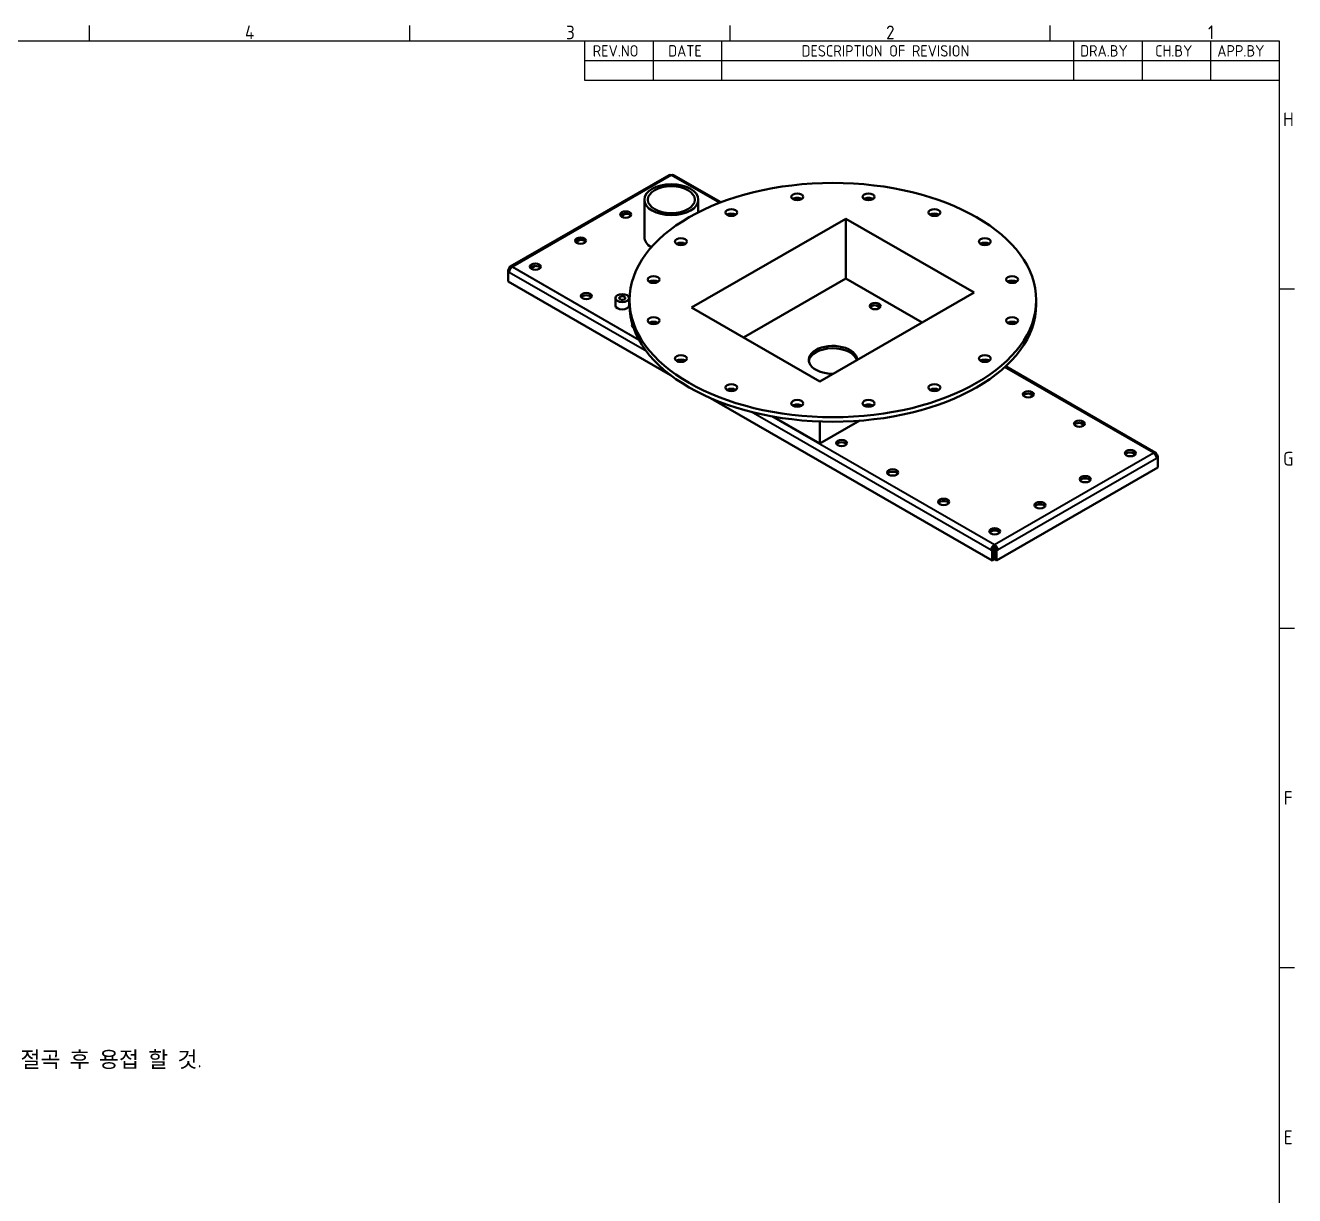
# Model space of a CAD drawing. Header units: millimetres. Extents: x 0 to 1682, y 0 to 1188.
# Drawn here: x 1093 to 1649, y 643 to 1155 of the extents above; entities that cross this region are included whole.
import ezdxf

# ---------------------------------------------------------------- set-up
doc = ezdxf.new("R2010")
doc.units = ezdxf.units.MM
doc.header["$LTSCALE"] = 2
doc.layers.get('0').update_dxf_attribs({"color": 3, "lineweight": 25})
for name, color, linetype, lineweight in [('가시적인 것(ISO)', 3, 'Continuous', 40), ('가시적인 좁은 것(ISO)', 3, 'Continuous', 35), ('경계(ISO)', 7, 'Continuous', 25), ('기호(ISO)', 5, 'Continuous', 25)]:
    doc.layers.add(name, color=color, linetype=linetype, lineweight=lineweight)
doc.styles.add('ISO Proportiona M2B', font='isocp.shx')
doc.styles.add('문자 텍스트_M2B', font='isocp.shx')
doc.styles.add('치수 텍스트_PSTEK_POSCO', font='isocp.shx')
doc.dimstyles.new('치수_PSTEK_POSCO$7', dxfattribs={"dimscale": 2, "dimtxt": 3.5, "dimasz": 2.5, "dimexe": 2, "dimexo": 2.5, "dimgap": 1, "dimtad": 1, "dimrnd": 1e-08, "dimdsep": 46, "dimtxsty": '치수 텍스트_PSTEK_POSCO', "dimcen": 0.09, "dimdle": 10, "dimclrd": 7, "dimclre": 7, "dimclrt": 2, "dimadec": 1, "dimazin": 2, "dimtfac": 1, "dimtmove": 0, "dimatfit": 3, "dimfxl": 0, "dimtolj": 1, "dimlwd": -1, "dimlwe": -1, "dimarcsym": 0})

# ---------------------------------------------------------------- blocks, each defined once
blk = doc.blocks.new('경계 Default Border')
at = {"layer": '경계(ISO)'}
for p, q in [((560.67, 574), (560.67, 577.4)), ((630.75, 574), (630.75, 577.4)), ((700.83, 574), (700.83, 577.4)), ((770.92, 574), (770.92, 577.4)), ((821, 519.75), (824.4, 519.75)), ((821, 445.5), (824.4, 445.5)), ((821, 371.25), (824.4, 371.25))]:
    blk.add_line(p, q, dxfattribs=at)
at = {"layer": '경계(ISO)', "flags": 128}
blk.add_lwpolyline([(20, 20), (20, 574), (821, 574), (821, 20), (20, 20)], dxfattribs=at)
at = {"layer": '경계(ISO)', "color": 2, "char_height": 3, "attachment_point": 7, "style": '문자 텍스트_M2B'}
for s, insert in [('4', (594.68, 574.4)), ('3', (664.96, 574.37)), ('2', (735, 574.37)), ('1', (805.44, 574.4)), ('H', (821.88, 555.37)), ('G', (821.88, 481.1)), ('F', (822.04, 406.87)), ('E', (822.04, 332.6))]:
    blk.add_mtext(s, dxfattribs=dict(at, insert=insert))

msp = doc.modelspace()

# ---------------------------------------------------------------- linework, layer by layer
at = {"layer": '가시적인 것(ISO)'}
for p, q in [((1374.979, 1089.331), (1305.399, 1049.263)), ((1397.7, 1077.396), (1376.975, 1089.331)), ((1364.177, 1062.195), (1364.177, 1078.546)), ((1387.777, 1073.024), (1387.777, 1078.546)), ((1355.92, 1072.383), (1354.027, 1071.293)), ((1384.858, 1031.349), (1452.344, 1070.212)), ((1452.344, 1070.212), (1508.517, 1037.864)), ((1452.344, 1044.05), (1452.344, 1070.212)), ((1336.121, 1060.982), (1334.228, 1059.892)), ((1304.494, 1048.062), (1304.983, 1048.344)), ((1305.182, 1047.666), (1304.494, 1048.062)), ((1304.494, 1048.062), (1304.494, 1046.997)), ((1305.07, 1047.329), (1304.494, 1046.997)), ((1304.983, 1046.715), (1304.494, 1046.997)), ((1304.494, 1046.997), (1304.494, 1042.746)), ((1304.983, 1048.344), (1305.395, 1048.107)), ((1316.322, 1049.58), (1314.429, 1048.49)), ((1304.494, 1042.746), (1375.647, 1001.772)), ((1452.344, 1044.05), (1407.573, 1018.268)), ((1485.802, 1024.784), (1452.344, 1044.05)), ((1351.481, 1032.225), (1351.481, 1035.496)), ((1357.481, 1032.225), (1357.481, 1035.496)), ((1357.687, 1034.607), (1357.687, 1032.645)), ((1508.517, 1037.864), (1441.031, 999.002)), ((1535.687, 1034.607), (1535.687, 1032.645)), ((1441.031, 999.002), (1384.858, 1031.349)), ((1467.328, 1031.327), (1465.649, 1032.294)), ((1587.975, 967.824), (1522.321, 1005.631)), ((1393.076, 991.735), (1516.473, 920.675)), ((1534.362, 992.725), (1532.683, 993.692)), ((1441.031, 971.798), (1420.396, 983.68)), ((1458.477, 981.845), (1441.031, 971.798)), ((1441.031, 971.798), (1441.031, 981.497)), ((1556.706, 979.858), (1555.028, 980.824)), ((1579.051, 966.99), (1577.372, 967.957)), ((1588.392, 966.905), (1587.979, 966.668)), ((1588.392, 966.905), (1588.881, 966.623)), ((1588.881, 961.307), (1518.323, 920.675)), ((1588.193, 966.227), (1588.881, 966.623)), ((1588.305, 965.889), (1588.881, 965.558)), ((1588.881, 965.558), (1588.392, 965.276)), ((1588.881, 966.623), (1588.881, 965.558)), ((1588.881, 965.558), (1588.881, 961.307)), ((1515.984, 925.208), (1516.889, 925.729)), ((1516.473, 924.926), (1515.984, 925.208)), ((1517.378, 925.448), (1516.473, 924.926)), ((1516.473, 924.926), (1516.473, 920.675)), ((1517.378, 925.448), (1516.889, 925.729)), ((1517.378, 921.196), (1517.378, 925.448)), ((1517.398, 926.611), (1517.398, 927.658)), ((1517.907, 925.729), (1517.418, 925.448)), ((1517.418, 921.196), (1517.418, 925.448)), ((1517.418, 925.448), (1518.323, 924.926)), ((1518.812, 925.208), (1517.907, 925.729)), ((1518.812, 925.208), (1518.323, 924.926)), ((1518.323, 924.926), (1518.323, 920.675)), ((1516.473, 920.675), (1517.378, 921.196)), ((1518.323, 920.675), (1517.418, 921.196))]:
    msp.add_line(p, q, dxfattribs=at)
for centre, major_axis in [((1446.687, 1034.607), (89, 0)), ((1375.977, 1078.546), (11.8, 0)), ((1375.977, 1078.546), (10.28, 0)), ((1431.08, 1079.79), (2.6, 0)), ((1462.295, 1079.79), (2.6, 0)), ((1356.036, 1072.049), (2.4, 0)), ((1402.242, 1072.912), (2.6, 0)), ((1491.133, 1072.912), (2.6, 0)), ((1336.237, 1060.648), (2.4, 0)), ((1380.17, 1060.201), (2.6, 0)), ((1513.205, 1060.201), (2.6, 0)), ((1316.438, 1049.246), (2.4, 0)), ((1368.225, 1043.594), (2.6, 0)), ((1525.15, 1043.594), (2.6, 0)), ((1338.783, 1036.379), (2.4, 0)), ((1354.481, 1035.496), (3, 0)), ((1354.481, 1035.496), (1.329, 0)), ((1465.214, 1031.981), (2.4, 0)), ((1368.225, 1025.619), (2.6, 0)), ((1525.15, 1025.619), (2.6, 0)), ((1380.17, 1009.012), (2.6, 0)), ((1513.205, 1009.012), (2.6, 0)), ((1402.242, 996.302), (2.6, 0)), ((1491.133, 996.302), (2.6, 0)), ((1532.247, 993.379), (2.4, 0)), ((1431.08, 989.423), (2.6, 0)), ((1462.295, 989.423), (2.6, 0)), ((1554.592, 980.512), (2.4, 0)), ((1450.506, 972.042), (2.4, 0)), ((1576.936, 967.644), (2.4, 0)), ((1472.85, 959.175), (2.4, 0)), ((1557.137, 956.243), (2.4, 0)), ((1495.195, 946.307), (2.4, 0)), ((1537.338, 944.841), (2.4, 0)), ((1517.539, 933.44), (2.4, 0))]:
    msp.add_ellipse(centre, major_axis=major_axis, ratio=0.5758617, dxfattribs=at)
for centre, major_axis, start_param, end_param in [((1431.08, 1077.828), (-2.6, 0), 3.8560971, 5.5686808), ((1462.295, 1077.828), (-2.6, 0), 3.8560971, 5.5686808), ((1356.036, 1071.003), (2.4, 0), 0.388267, 2.7533257), ((1402.242, 1070.95), (-2.6, 0), 3.8560971, 5.5686808), ((1491.133, 1070.95), (-2.6, 0), 3.8560971, 5.5686808), ((1375.977, 1062.195), (-11.8, 0), 0, 0.7315098), ((1336.237, 1059.601), (2.4, 0), 0.388267, 2.7533257), ((1380.17, 1058.239), (-2.6, 0), 3.8560971, 5.5686808), ((1513.205, 1058.239), (-2.6, 0), 3.8560971, 5.5686808), ((1316.438, 1048.2), (2.4, 0), 0.388267, 2.7533257), ((1368.225, 1041.632), (-2.6, 0), 3.8560971, 5.5686808), ((1525.15, 1041.632), (-2.6, 0), 3.8560971, 5.5686808), ((1338.783, 1035.332), (2.4, 0), 0.388267, 2.7533257), ((1354.481, 1032.225), (3, 0), 3.1415927, 6.2831853), ((1446.687, 1032.645), (89, 0), 3.1415927, 6.2831853), ((1465.214, 1030.935), (2.4, 0), 0.388267, 2.7533257), ((1361.127, 1023.511), (-2.4, 0), 5.8600223, 7.0729213), ((1361.127, 1022.465), (-2.4, 0), 5.6544725, 5.8949183), ((1368.225, 1023.657), (-2.6, 0), 3.8560971, 5.5686808), ((1525.15, 1023.657), (-2.6, 0), 3.8560971, 5.5686808), ((1446.687, 1008.445), (-10.6, 0), 3.1280697, 7.8675046), ((1446.687, 1007.399), (10.6, 0), 0.1476579, 3.05577), ((1380.17, 1007.05), (-2.6, 0), 3.8560971, 5.5686808), ((1513.205, 1007.05), (-2.6, 0), 3.8560971, 5.5686808), ((1402.242, 994.34), (-2.6, 0), 3.8560971, 5.5686808), ((1491.133, 994.34), (-2.6, 0), 3.8560971, 5.5686808), ((1431.08, 987.461), (-2.6, 0), 3.8560971, 5.5686808), ((1462.295, 987.461), (-2.6, 0), 3.8560971, 5.5686808), ((1532.247, 992.333), (2.4, 0), 0.388267, 2.7533257), ((1554.592, 979.465), (2.4, 0), 0.388267, 2.7533257), ((1450.506, 970.995), (2.4, 0), 0.388267, 2.7533257), ((1576.936, 966.598), (2.4, 0), 0.388267, 2.7533257), ((1472.85, 958.128), (2.4, 0), 0.388267, 2.7533257), ((1557.137, 955.196), (2.4, 0), 0.388267, 2.7533257), ((1495.195, 945.261), (2.4, 0), 0.388267, 2.7533257), ((1537.338, 943.795), (2.4, 0), 0.388267, 2.7533257), ((1517.539, 932.393), (2.4, 0), 0.388267, 2.7533257)]:
    msp.add_ellipse(centre, major_axis=major_axis, ratio=0.5758617, start_param=start_param, end_param=end_param, dxfattribs=at)
for points in [[(1375.977, 1089.233), (1375.607, 1089.446), (1375.241, 1089.479), (1374.979, 1089.33)], [(1375.977, 1089.233), (1376.346, 1089.446), (1376.712, 1089.479), (1376.975, 1089.33)], [(1305.078, 1047.359), (1305.016, 1047.135), (1304.983, 1046.916), (1304.983, 1046.715)], [(1588.297, 965.919), (1588.359, 965.696), (1588.392, 965.477), (1588.392, 965.276)], [(1516.079, 925.851), (1516.016, 925.628), (1515.984, 925.409), (1515.984, 925.208)], [(1518.717, 925.851), (1518.78, 925.628), (1518.812, 925.409), (1518.812, 925.208)]]:
    msp.add_open_spline(points, degree=3, dxfattribs=at)
for points, knots in [([(1306.397, 1049.165), (1305.972, 1049.41), (1305.55, 1049.416), (1305.287, 1049.181), (1305.092, 1049.008), (1304.983, 1048.708), (1304.983, 1048.344)], [0, 0, 0, 0, 0.5750446, 0.5750446, 0.5750446, 1, 1, 1, 1]), ([(1306.397, 1049.165), (1305.972, 1048.92), (1305.55, 1048.441), (1305.287, 1047.902), (1305.199, 1047.724), (1305.129, 1047.54), (1305.078, 1047.359)], [0, 0, 0, 0, 0.57504459, 0.57504459, 0.57504459, 0.76555338, 0.76555338, 0.76555338, 0.76555338]), ([(1586.977, 967.726), (1587.403, 967.971), (1587.824, 967.977), (1588.088, 967.742), (1588.283, 967.569), (1588.392, 967.269), (1588.392, 966.905)], [0, 0, 0, 0, 0.5750446, 0.5750446, 0.5750446, 1, 1, 1, 1]), ([(1586.977, 967.726), (1587.403, 967.48), (1587.824, 967.002), (1588.088, 966.463), (1588.175, 966.285), (1588.246, 966.101), (1588.297, 965.919)], [0, 0, 0, 0, 0.57504459, 0.57504459, 0.57504459, 0.76555338, 0.76555338, 0.76555338, 0.76555338]), ([(1517.398, 927.658), (1516.972, 927.412), (1516.551, 926.934), (1516.287, 926.395), (1516.2, 926.217), (1516.129, 926.033), (1516.079, 925.851)], [0, 0, 0, 0, 0.57504459, 0.57504459, 0.57504459, 0.76555338, 0.76555338, 0.76555338, 0.76555338]), ([(1516.889, 925.729), (1516.889, 925.958), (1517.016, 926.253), (1517.198, 926.448), (1517.261, 926.516), (1517.329, 926.572), (1517.398, 926.611)], [-1, -1, -1, -1, -0.2576206, -0.2576206, -0.2576206, 0, 0, 0, 0]), ([(1517.398, 927.658), (1517.824, 927.412), (1518.245, 926.934), (1518.509, 926.395), (1518.596, 926.217), (1518.667, 926.033), (1518.717, 925.851)], [0, 0, 0, 0, 0.57504459, 0.57504459, 0.57504459, 0.76555338, 0.76555338, 0.76555338, 0.76555338]), ([(1517.907, 925.729), (1517.907, 925.958), (1517.78, 926.253), (1517.599, 926.448), (1517.535, 926.516), (1517.467, 926.572), (1517.398, 926.611)], [-1, -1, -1, -1, -0.2576206, -0.2576206, -0.2576206, 0, 0, 0, 0])]:
    msp.add_open_spline(points, degree=3, knots=knots, dxfattribs=at)
at = {"layer": '가시적인 좁은 것(ISO)'}
for p, q in [((1375.977, 1089.233), (1306.397, 1049.165)), ((1396.999, 1077.127), (1375.977, 1089.233)), ((1365.196, 1012.041), (1304.983, 1046.715)), ((1306.397, 1049.165), (1361.788, 1017.268)), ((1586.977, 967.726), (1521.871, 1005.218)), ((1515.984, 925.208), (1410.909, 985.717)), ((1419.985, 983.754), (1517.398, 927.658)), ((1517.398, 927.658), (1586.977, 967.726)), ((1588.392, 965.276), (1518.812, 925.208)), ((1517.398, 926.611), (1516.079, 925.851)), ((1518.717, 925.851), (1517.398, 926.611))]:
    msp.add_line(p, q, dxfattribs=at)
at = {"layer": '기호(ISO)'}
for p, q in [((1338, 1148), (1642, 1148)), ((1338, 1148), (1338, 1139.44)), ((1368, 1148), (1368, 1139.44)), ((1398, 1148), (1398, 1139.44)), ((1552, 1148), (1552, 1139.44)), ((1582, 1148), (1582, 1139.44)), ((1612, 1148), (1612, 1139.44)), ((1642, 1148), (1642, 1139.44)), ((1338, 1139.44), (1642, 1139.44)), ((1338, 1139.44), (1338, 1130.88)), ((1368, 1139.44), (1368, 1130.88)), ((1398, 1139.44), (1398, 1130.88)), ((1552, 1139.44), (1552, 1130.88)), ((1582, 1139.44), (1582, 1130.88)), ((1612, 1139.44), (1612, 1130.88)), ((1642, 1139.44), (1642, 1130.88)), ((1338, 1130.88), (1642, 1130.88))]:
    msp.add_line(p, q, dxfattribs=at)

# ---------------------------------------------------------------- block references
at = {"xscale": 2, "yscale": 2, "zscale": 2}
msp.add_blockref('경계 Default Border', (0, 0), dxfattribs=at)

# ---------------------------------------------------------------- texts
at = {"layer": '기호(ISO)', "color": 2, "char_height": 5, "attachment_point": 7, "style": 'ISO Proportiona M2B'}
for s, insert in [('REV.NO', (1341.574, 1141.166)), ('DATE', (1374.628, 1141.166)), ('DESCRIPTION OF REVISION', (1433.014, 1141.166)), ('DRA.BY', (1554.951, 1141.166)), ('CH.BY', (1587.729, 1141.166)), ('APP.BY', (1614.955, 1141.166))]:
    msp.add_mtext(s, dxfattribs=dict(at, insert=insert))
at = {"layer": '기호(ISO)', "color": 2, "insert": (1047.913, 701.951), "char_height": 7, "width": 139.84982, "attachment_point": 4, "style": '치수 텍스트_PSTEK_POSCO'}
msp.add_mtext('{\\fISOCP|b0|i0;\\H7.0000;각 모서리 절곡 후 용접 할 것.}', dxfattribs=at)

# ---------------------------------------------------------------- leaders
at = {"layer": '기호(ISO)', "color": 7, "annotation_type": 0, "has_hookline": 1, "hookline_direction": 0, "text_width": 123.931}
msp.add_leader([(1013.517, 738.501), (1040.913, 701.951), (1045.913, 701.951)], dimstyle='치수_PSTEK_POSCO$7', override={"dimtad": 0}, dxfattribs=at)

doc.saveas('drawing.dxf')
